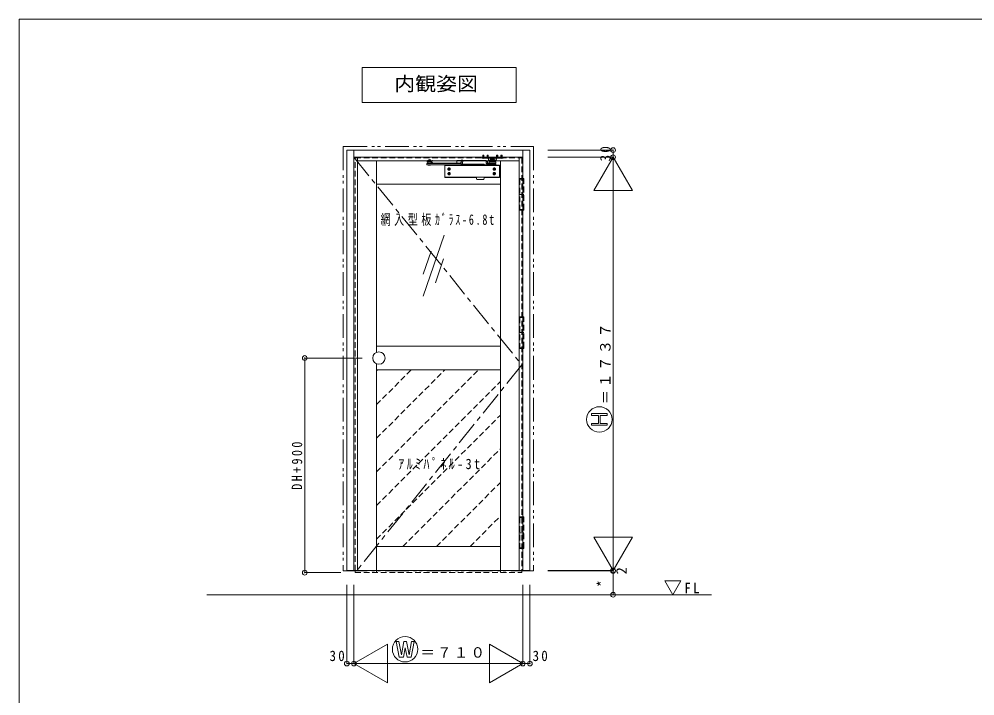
# Model space of a CAD drawing. Units: millimetres on the paper, enlarged 2 times, with parts at other scales. Extents: x -822 to 1661, y -1752 to -1205.
# Drawn here: x -822.4 to -420.5, y -1489.9 to -1205.4 of the extents above; entities that cross this region are included whole.
import ezdxf
from ezdxf.enums import TextEntityAlignment as Align

# ---------------------------------------------------------------- set-up
doc = ezdxf.new("R2010")
doc.units = ezdxf.units.MM
doc.header["$LTSCALE"] = 2
doc.header["$PDMODE"] = 32
doc.header["$PDSIZE"] = 2
for name, pattern in [('CHAIN1', [8, 5, -1, 1, -1]), ('DASHED1', [1.8, 1.2, -0.6]), ('DOUBLE_CHAIN1', [8.8, 5, -1, 0.6, -0.6, 0.6, -1]), ('LONG_DASHED1', [7, 6, -1])]:
    doc.linetypes.add(name, pattern=pattern)
for name, color, linetype, lineweight in [('0-4_kabe', 6, 'Continuous', 9), ('1-8_kanamono', 5, 'Continuous', 9), ('F-E', 5, 'Continuous', 9)]:
    doc.layers.add(name, color=color, linetype=linetype, lineweight=lineweight)
doc.styles.add('ＭＳ ゴシック', font='')
doc.styles.get('ＭＳ ゴシック').set_extended_font_data('MS Gothic')

msp = doc.modelspace()

# ---------------------------------------------------------------- linework, layer by layer
at = {"layer": '0-4_kabe'}
for p, q in [((-613.397, -1225.791), (-613.397, -1240.447)), ((-613.397, -1240.447), (-678.171, -1240.447))]:
    msp.add_line(p, q, dxfattribs=at)
msp.add_lwpolyline([(-678.171, -1240.447), (-678.171, -1225.791), (-613.397, -1225.791)], dxfattribs=at)
at = {"layer": '1-8_kanamono', "color": 2, "linetype": 'DOUBLE_CHAIN1', "lineweight": 15}
for p, q in [((-686.119, -1258.982), (-606.119, -1258.982)), ((-606.119, -1258.982), (-606.119, -1437.382))]:
    msp.add_line(p, q, dxfattribs=at)
at = {"layer": '1-8_kanamono', "color": 7, "lineweight": 15}
for p, q in [((-684.619, -1260.482), (-607.619, -1260.482)), ((-684.619, -1260.482), (-684.619, -1437.182)), ((-681.619, -1260.482), (-681.619, -1437.182)), ((-610.619, -1260.482), (-610.619, -1437.182)), ((-607.619, -1260.482), (-607.619, -1437.182)), ((-681.619, -1263.482), (-610.619, -1263.482)), ((-684.619, -1437.182), (-681.619, -1437.182)), ((-610.619, -1437.182), (-607.619, -1437.182))]:
    msp.add_line(p, q, dxfattribs=at)
at = {"layer": '1-8_kanamono', "color": 3}
for p, q in [((-572.65, -1260.482), (-600.119, -1260.482)), ((-572.65, -1263.482), (-572.65, -1260.482)), ((-572.65, -1263.482), (-600.119, -1263.482)), ((-572.65, -1263.482), (-580.75, -1277.511)), ((-572.65, -1437.182), (-572.65, -1263.482)), ((-702.337, -1438.082), (-702.337, -1347.882)), ((-702.337, -1347.882), (-678.119, -1347.882)), ((-572.65, -1437.182), (-564.55, -1423.153)), ((-702.337, -1438.082), (-687.119, -1438.082)), ((-572.65, -1437.182), (-600.119, -1437.182)), ((-572.65, -1437.382), (-600.119, -1437.382)), ((-572.65, -1437.382), (-572.65, -1437.182)), ((-572.65, -1447.382), (-572.65, -1437.382)), ((-684.619, -1476.302), (-684.619, -1443.182)), ((-681.619, -1476.302), (-681.619, -1443.182)), ((-610.619, -1476.302), (-610.619, -1443.182)), ((-607.619, -1476.302), (-607.619, -1443.182)), ((-681.619, -1476.302), (-667.59, -1468.202)), ((-667.59, -1468.202), (-667.59, -1484.402)), ((-624.648, -1484.402), (-624.648, -1468.202)), ((-610.619, -1476.302), (-624.648, -1468.202)), ((-684.619, -1476.302), (-681.619, -1476.302)), ((-681.619, -1476.302), (-610.619, -1476.302)), ((-681.619, -1476.302), (-667.59, -1484.402)), ((-610.619, -1476.302), (-624.648, -1484.402)), ((-610.619, -1476.302), (-607.619, -1476.302))]:
    msp.add_line(p, q, dxfattribs=at)
at = {"layer": '1-8_kanamono'}
for p, q in [((-680.119, -1263.482), (-680.119, -1437.182)), ((-680.119, -1264.982), (-612.119, -1264.982)), ((-672.119, -1264.982), (-672.119, -1345.482)), ((-650.875, -1265.098), (-650.881, -1265.548)), ((-648.831, -1265.575), (-650.881, -1265.548)), ((-648.825, -1265.125), (-650.875, -1265.098)), ((-650.665, -1265.086), (-650.665, -1264.926)), ((-650.665, -1264.926), (-649.165, -1264.926)), ((-650.665, -1265.086), (-649.165, -1265.086)), ((-650.615, -1266.136), (-650.615, -1265.586)), ((-649.215, -1265.586), (-650.615, -1265.586)), ((-650.438, -1265.586), (-650.438, -1265.554)), ((-650.435, -1265.104), (-650.435, -1265.086)), ((-650.415, -1264.796), (-650.415, -1264.746)), ((-649.415, -1264.796), (-650.415, -1264.796)), ((-650.34, -1264.926), (-649.49, -1264.926)), ((-649.775, -1264.926), (-649.775, -1264.796)), ((-649.49, -1264.926), (-649.49, -1264.796)), ((-649.395, -1265.118), (-649.395, -1265.086)), ((-649.395, -1265.586), (-649.395, -1265.568)), ((-649.215, -1266.136), (-649.215, -1265.586)), ((-649.165, -1265.086), (-649.165, -1264.926)), ((-648.831, -1265.575), (-648.565, -1265.849)), ((-648.825, -1265.125), (-648.552, -1264.859)), ((-638.423, -1265.983), (-648.565, -1265.849)), ((-638.41, -1264.993), (-648.552, -1264.859)), ((-638.409, -1264.894), (-638.583, -1264.992)), ((-636.616, -1266.108), (-638.424, -1266.084)), ((-636.614, -1266.008), (-638.423, -1265.984)), ((-636.601, -1265.018), (-638.41, -1264.994)), ((-636.6, -1264.918), (-638.409, -1264.894)), ((-636.009, -1265.521), (-636.509, -1265.514)), ((-635.918, -1266.222), (-635.9, -1264.822)), ((-626.137, -1264.851), (-635.798, -1264.724)), ((-618.919, -1263.482), (-627.919, -1263.482)), ((-627.919, -1263.842), (-627.919, -1263.482)), ((-625.34, -1263.842), (-627.919, -1263.842)), ((-625.989, -1264.997), (-625.96, -1266.089)), ((-622.314, -1266.001), (-625.82, -1265.955)), ((-625.243, -1263.917), (-624.919, -1265.192)), ((-625.186, -1263.783), (-624.919, -1264.832)), ((-624.919, -1265.192), (-624.919, -1264.832)), ((-621.919, -1264.832), (-624.919, -1264.832)), ((-624.919, -1265.192), (-621.919, -1265.192)), ((-624.819, -1265.392), (-622.019, -1265.392)), ((-624.819, -1265.392), (-624.819, -1265.962)), ((-624.669, -1265.192), (-624.669, -1265.292)), ((-624.669, -1265.292), (-624.669, -1265.392)), ((-622.369, -1264.632), (-624.469, -1264.632)), ((-624.469, -1264.632), (-624.469, -1264.832)), ((-622.369, -1264.832), (-624.469, -1264.832)), ((-623.929, -1264.492), (-624.419, -1264.532)), ((-622.419, -1264.532), (-624.419, -1264.532)), ((-624.419, -1264.632), (-624.419, -1264.532)), ((-622.619, -1264.492), (-624.219, -1264.492)), ((-622.619, -1264.832), (-624.219, -1264.832)), ((-624.219, -1265.962), (-624.219, -1265.976)), ((-622.719, -1264.832), (-624.119, -1264.832)), ((-623.869, -1263.992), (-623.819, -1263.942)), ((-623.819, -1263.942), (-623.819, -1263.992)), ((-623.419, -1264.392), (-623.419, -1264.092)), ((-623.019, -1263.942), (-622.969, -1263.992)), ((-622.419, -1264.532), (-622.909, -1264.492)), ((-622.619, -1265.962), (-622.619, -1265.997)), ((-622.419, -1264.632), (-622.419, -1264.532)), ((-622.369, -1264.632), (-622.369, -1264.832)), ((-622.218, -1266.283), (-622.215, -1266.103)), ((-622.169, -1265.292), (-622.169, -1265.392)), ((-621.652, -1263.783), (-621.919, -1264.832)), ((-621.594, -1263.917), (-621.919, -1265.192)), ((-621.919, -1265.192), (-621.919, -1264.832)), ((-621.498, -1263.842), (-618.919, -1263.842)), ((-620.019, -1264.982), (-620.019, -1437.182)), ((-618.919, -1263.842), (-618.919, -1263.482)), ((-612.119, -1263.482), (-612.119, -1437.182)), ((-651.015, -1266.236), (-651.015, -1266.636)), ((-636.617, -1266.136), (-650.915, -1266.136)), ((-650.915, -1266.736), (-627.019, -1266.736)), ((-649.515, -1266.836), (-650.315, -1266.836)), ((-643.419, -1266.882), (-643.419, -1271.982)), ((-630.019, -1266.882), (-643.419, -1266.882)), ((-643.419, -1266.998), (-620.419, -1266.998)), ((-627.02, -1266.439), (-635.819, -1266.323)), ((-630.019, -1266.886), (-627.019, -1266.886)), ((-630.019, -1266.886), (-630.019, -1266.998)), ((-629.219, -1266.886), (-629.161, -1266.736)), ((-627.819, -1266.886), (-627.877, -1266.736)), ((-624.407, -1266.882), (-627.019, -1266.882)), ((-627.019, -1266.886), (-627.019, -1266.998)), ((-626.922, -1266.591), (-626.921, -1266.541)), ((-626.919, -1266.636), (-626.919, -1266.541)), ((-622.124, -1266.754), (-626.823, -1266.692)), ((-622.118, -1266.284), (-625.812, -1266.235)), ((-624.419, -1266.87), (-624.419, -1266.724)), ((-624.419, -1266.87), (-624.319, -1266.97)), ((-624.419, -1266.87), (-622.419, -1266.87)), ((-624.319, -1266.97), (-622.519, -1266.97)), ((-622.419, -1266.87), (-622.519, -1266.97)), ((-620.419, -1266.882), (-622.431, -1266.882)), ((-622.419, -1266.87), (-622.419, -1266.75)), ((-622.023, -1266.655), (-622.019, -1266.385)), ((-620.419, -1266.882), (-620.419, -1271.982)), ((-643.419, -1271.866), (-620.419, -1271.866)), ((-643.419, -1271.982), (-630.129, -1271.982)), ((-630.129, -1272.482), (-630.129, -1271.866)), ((-627.209, -1272.782), (-629.829, -1272.782)), ((-626.909, -1272.482), (-626.909, -1271.866)), ((-626.909, -1271.982), (-620.419, -1271.982)), ((-672.119, -1274.782), (-620.019, -1274.782)), ((-672.119, -1342.882), (-620.019, -1342.882)), ((-672.119, -1350.282), (-672.119, -1437.182)), ((-672.119, -1352.882), (-620.019, -1352.882)), ((-672.119, -1427.082), (-620.019, -1427.082)), ((-681.619, -1437.182), (-610.619, -1437.182))]:
    msp.add_line(p, q, dxfattribs=at)
at = {"layer": '1-8_kanamono', "linetype": 'LONG_DASHED1'}
for p, q in [((-627.459, -1263.482), (-627.719, -1263.792)), ((-626.719, -1263.792), (-627.719, -1263.792)), ((-627.719, -1263.842), (-627.719, -1263.792)), ((-627.719, -1263.842), (-626.719, -1263.842)), ((-627.469, -1262.642), (-627.469, -1263.482)), ((-626.969, -1262.642), (-627.469, -1262.642)), ((-627.444, -1263.482), (-626.994, -1263.482)), ((-627.419, -1262.642), (-627.419, -1263.482)), ((-627.019, -1262.642), (-627.019, -1263.482)), ((-626.979, -1263.482), (-626.719, -1263.792)), ((-626.969, -1262.642), (-626.969, -1263.482)), ((-626.719, -1263.842), (-626.719, -1263.792)), ((-625.659, -1263.482), (-625.919, -1263.792)), ((-625.919, -1263.792), (-624.919, -1263.792)), ((-625.919, -1263.842), (-625.919, -1263.792)), ((-625.669, -1262.642), (-625.669, -1263.482)), ((-625.669, -1262.642), (-625.169, -1262.642)), ((-625.194, -1263.482), (-625.644, -1263.482)), ((-625.619, -1262.642), (-625.619, -1263.482)), ((-621.498, -1263.842), (-625.34, -1263.842)), ((-625.219, -1262.642), (-625.219, -1263.482)), ((-625.179, -1263.482), (-624.919, -1263.792)), ((-625.169, -1262.642), (-625.169, -1263.482)), ((-624.919, -1263.842), (-624.919, -1263.792)), ((-621.659, -1263.482), (-621.919, -1263.792)), ((-620.919, -1263.792), (-621.919, -1263.792)), ((-621.919, -1263.842), (-621.919, -1263.792)), ((-621.669, -1262.642), (-621.669, -1263.482)), ((-621.169, -1262.642), (-621.669, -1262.642)), ((-621.644, -1263.482), (-621.194, -1263.482)), ((-621.619, -1262.642), (-621.619, -1263.482)), ((-621.219, -1262.642), (-621.219, -1263.482)), ((-621.179, -1263.482), (-620.919, -1263.792)), ((-621.169, -1262.642), (-621.169, -1263.482)), ((-620.919, -1263.842), (-620.919, -1263.792)), ((-619.859, -1263.482), (-620.119, -1263.792)), ((-619.119, -1263.792), (-620.119, -1263.792)), ((-620.119, -1263.842), (-620.119, -1263.792)), ((-620.119, -1263.842), (-619.119, -1263.842)), ((-619.869, -1262.642), (-619.869, -1263.482)), ((-619.369, -1262.642), (-619.869, -1262.642)), ((-619.844, -1263.482), (-619.394, -1263.482)), ((-619.819, -1262.642), (-619.819, -1263.482)), ((-619.419, -1262.642), (-619.419, -1263.482)), ((-619.379, -1263.482), (-619.119, -1263.792)), ((-619.369, -1262.642), (-619.369, -1263.482)), ((-619.119, -1263.842), (-619.119, -1263.792)), ((-641.948, -1268.432), (-641.769, -1268.432)), ((-641.948, -1268.533), (-641.948, -1268.432)), ((-641.948, -1268.533), (-641.769, -1268.533)), ((-641.669, -1268.152), (-641.669, -1268.332)), ((-641.669, -1268.812), (-641.669, -1268.633)), ((-641.669, -1268.812), (-641.569, -1268.812)), ((-641.669, -1270.051), (-641.569, -1270.051)), ((-641.669, -1270.051), (-641.669, -1270.231)), ((-641.569, -1268.812), (-641.569, -1268.633)), ((-641.569, -1270.051), (-641.569, -1270.231)), ((-641.289, -1268.533), (-641.469, -1268.533)), ((-622.948, -1268.432), (-622.769, -1268.432)), ((-622.948, -1268.533), (-622.948, -1268.432)), ((-622.948, -1268.533), (-622.769, -1268.533)), ((-622.669, -1268.152), (-622.669, -1268.332)), ((-622.669, -1268.812), (-622.669, -1268.633)), ((-622.669, -1268.812), (-622.569, -1268.812)), ((-622.669, -1270.051), (-622.569, -1270.051)), ((-622.669, -1270.051), (-622.669, -1270.231)), ((-622.569, -1268.812), (-622.569, -1268.633)), ((-622.569, -1270.051), (-622.569, -1270.231)), ((-622.289, -1268.533), (-622.469, -1268.533)), ((-641.948, -1270.331), (-641.948, -1270.432)), ((-641.948, -1270.331), (-641.769, -1270.331)), ((-641.948, -1270.432), (-641.769, -1270.432)), ((-641.669, -1270.711), (-641.669, -1270.532)), ((-641.289, -1270.331), (-641.469, -1270.331)), ((-641.289, -1270.432), (-641.469, -1270.432)), ((-641.289, -1270.331), (-641.289, -1270.432)), ((-622.948, -1270.331), (-622.948, -1270.432)), ((-622.948, -1270.331), (-622.769, -1270.331)), ((-622.948, -1270.432), (-622.769, -1270.432)), ((-622.669, -1270.711), (-622.669, -1270.532)), ((-622.289, -1270.331), (-622.469, -1270.331)), ((-622.289, -1270.432), (-622.469, -1270.432)), ((-622.289, -1270.331), (-622.289, -1270.432))]:
    msp.add_line(p, q, dxfattribs=at)
at = {"layer": '1-8_kanamono', "linetype": 'DASHED1'}
for p, q in [((-611.019, -1263.782), (-611.019, -1437.182)), ((-611.919, -1279.095), (-610.119, -1279.095)), ((-611.919, -1330.826), (-611.919, -1343.526)), ((-610.119, -1330.826), (-611.919, -1330.826)), ((-611.819, -1330.526), (-610.219, -1330.526)), ((-611.819, -1330.826), (-611.819, -1330.526)), ((-610.219, -1330.526), (-610.219, -1330.826)), ((-610.119, -1343.526), (-610.119, -1330.826)), ((-611.919, -1337.176), (-610.119, -1337.176)), ((-611.919, -1343.526), (-610.119, -1343.526)), ((-611.819, -1343.826), (-611.819, -1343.526)), ((-610.219, -1343.826), (-611.819, -1343.826)), ((-610.219, -1343.526), (-610.219, -1343.826)), ((-611.919, -1421.279), (-610.119, -1421.279)), ((-672.119, -1437.182), (-672.119, -1438.082)), ((-620.019, -1437.182), (-620.019, -1438.082)), ((-611.019, -1437.182), (-611.019, -1438.082))]:
    msp.add_line(p, q, dxfattribs=at)
at = {"layer": '1-8_kanamono', "color": 4, "lineweight": 5}
for p, q in [((-652.463, -1321.832), (-643.68, -1296.281)), ((-652.496, -1312.697), (-649.169, -1303.02)), ((-647.368, -1316.238), (-643.922, -1306.214))]:
    msp.add_line(p, q, dxfattribs=at)
at = {"layer": '1-8_kanamono', "color": 4, "linetype": 'DASHED1', "lineweight": 5}
for p, q in [((-672.119, -1395.705), (-629.295, -1352.882)), ((-672.119, -1381.563), (-643.437, -1352.882)), ((-672.119, -1367.421), (-657.579, -1352.882)), ((-672.119, -1353.279), (-671.722, -1352.882)), ((-672.119, -1409.848), (-620.019, -1357.748)), ((-672.119, -1423.99), (-620.019, -1371.89)), ((-661.069, -1427.082), (-620.019, -1386.032)), ((-646.927, -1427.082), (-620.019, -1400.174)), ((-632.785, -1427.082), (-620.019, -1414.316))]:
    msp.add_line(p, q, dxfattribs=at)
at = {"layer": '1-8_kanamono', "color": 6}
for p, q in [((-581.745, -1371.987), (-581.745, -1371.258)), ((-581.745, -1371.258), (-575.11, -1371.258)), ((-581.745, -1371.987), (-578.792, -1371.987)), ((-578.792, -1375.389), (-578.792, -1371.987)), ((-578.063, -1375.389), (-578.063, -1371.987)), ((-578.063, -1371.987), (-575.11, -1371.987)), ((-575.11, -1371.987), (-575.11, -1371.258)), ((-581.745, -1376.118), (-581.745, -1375.389)), ((-581.745, -1375.389), (-578.792, -1375.389)), ((-581.745, -1376.118), (-575.11, -1376.118)), ((-578.063, -1375.389), (-575.11, -1375.389)), ((-575.11, -1376.118), (-575.11, -1375.389)), ((-662.549, -1473.613), (-663.838, -1466.981)), ((-662.788, -1466.981), (-663.838, -1466.981)), ((-661.699, -1472.583), (-662.788, -1466.981)), ((-661.699, -1472.583), (-660.611, -1466.981)), ((-660.611, -1466.981), (-659.544, -1466.981)), ((-658.456, -1472.583), (-659.544, -1466.981)), ((-658.456, -1472.583), (-657.367, -1466.981)), ((-657.606, -1473.613), (-656.317, -1466.981)), ((-657.367, -1466.981), (-656.317, -1466.981))]:
    msp.add_line(p, q, dxfattribs=at)
at = {"layer": '1-8_kanamono', "color": 2, "lineweight": 15}
for p, q in [((-547.58, -1447.382), (-550.955, -1441.536)), ((-550.955, -1441.536), (-544.205, -1441.536)), ((-547.58, -1447.382), (-544.205, -1441.536)), ((-743.471, -1447.382), (-531.218, -1447.382))]:
    msp.add_line(p, q, dxfattribs=at)
at = {"layer": '1-8_kanamono', "color": 2, "linetype": 'DOUBLE_CHAIN1', "lineweight": 15}
msp.add_lwpolyline([(-686.119, -1258.982), (-686.119, -1437.382), (-606.119, -1437.382)], dxfattribs=at)
at = {"layer": '1-8_kanamono', "color": 6, "linetype": 'CHAIN1'}
msp.add_lwpolyline([(-681.619, -1263.482), (-611.019, -1350.782), (-681.119, -1438.082)], dxfattribs=at)
at = {"layer": '1-8_kanamono', "linetype": 'DASHED1'}
for points in [[(-681.119, -1437.182), (-681.119, -1263.782), (-611.019, -1263.782)], [(-611.819, -1272.745), (-611.819, -1272.445), (-610.219, -1272.445), (-610.219, -1272.745)], [(-610.219, -1285.445), (-610.219, -1285.745), (-611.819, -1285.745), (-611.819, -1285.445)], [(-611.819, -1414.929), (-611.819, -1414.629), (-610.219, -1414.629), (-610.219, -1414.929)], [(-610.219, -1427.629), (-610.219, -1427.929), (-611.819, -1427.929), (-611.819, -1427.629)], [(-681.119, -1437.182), (-681.119, -1438.082), (-611.019, -1438.082)]]:
    msp.add_lwpolyline(points, dxfattribs=at)
at = {"layer": '1-8_kanamono'}
for points in [[(-649.415, -1264.796), (-649.415, -1264.746), (-650.415, -1264.746)], [(-650.34, -1264.926), (-650.34, -1264.796), (-649.49, -1264.796)], [(-638.409, -1264.894), (-638.424, -1266.084), (-638.596, -1265.982)], [(-622.019, -1265.392), (-622.019, -1265.962), (-624.819, -1265.962)], [(-622.169, -1265.192), (-622.169, -1265.292), (-624.669, -1265.292)], [(-624.219, -1264.492), (-624.219, -1263.992), (-622.619, -1263.992), (-622.619, -1264.492)], [(-623.819, -1263.942), (-623.019, -1263.942), (-623.019, -1263.992)]]:
    msp.add_lwpolyline(points, dxfattribs=at)
msp.add_lwpolyline([(-635.898, -1264.722), (-635.919, -1266.322), (-636.619, -1266.313), (-636.598, -1264.713)], close=True, dxfattribs=at)
at = {"layer": '1-8_kanamono', "color": 3}
for points in [[(-572.65, -1263.482), (-564.55, -1277.511), (-580.75, -1277.511)], [(-572.65, -1437.182), (-580.75, -1423.153), (-564.55, -1423.153)]]:
    msp.add_lwpolyline(points, dxfattribs=at)
at = {"layer": '1-8_kanamono', "linetype": 'LONG_DASHED1'}
for points in [[(-641.669, -1268.152), (-641.569, -1268.152), (-641.569, -1268.332)], [(-641.289, -1268.533), (-641.289, -1268.432), (-641.469, -1268.432)], [(-622.669, -1268.152), (-622.569, -1268.152), (-622.569, -1268.332)], [(-622.289, -1268.533), (-622.289, -1268.432), (-622.469, -1268.432)], [(-641.669, -1270.711), (-641.569, -1270.711), (-641.569, -1270.532)], [(-622.669, -1270.711), (-622.569, -1270.711), (-622.569, -1270.532)]]:
    msp.add_lwpolyline(points, dxfattribs=at)
at = {"layer": '1-8_kanamono', "linetype": 'DASHED1'}
for points in [[(-610.119, -1272.745), (-611.919, -1272.745), (-611.919, -1285.445), (-610.119, -1285.445)], [(-610.119, -1414.929), (-611.919, -1414.929), (-611.919, -1427.629), (-610.119, -1427.629)]]:
    msp.add_lwpolyline(points, close=True, dxfattribs=at)
at = {"layer": '1-8_kanamono', "color": 6}
for points in [[(-662.549, -1473.613), (-660.85, -1473.613), (-660.077, -1469.637)], [(-657.606, -1473.613), (-659.305, -1473.613), (-660.077, -1469.637)]]:
    msp.add_lwpolyline(points, dxfattribs=at)
at = {"layer": '1-8_kanamono', "linetype": 'LONG_DASHED1'}
for centre in [(-641.619, -1268.482), (-641.619, -1270.382), (-622.619, -1268.482), (-622.619, -1270.382)]:
    msp.add_circle(centre, 0.5, dxfattribs=at)
at = {"layer": '1-8_kanamono'}
msp.add_circle((-671.119, -1347.882), 2.6, dxfattribs=at)
at = {"layer": '1-8_kanamono', "color": 6}
for centre in [(-578.427, -1373.688), (-660.127, -1470.272)]:
    msp.add_circle(centre, 5.346, dxfattribs=at)
at = {"layer": '1-8_kanamono'}
for centre, radius, start, end in [((-649.915, -1265.097), 0.611, 35.05115, 144.94887), ((-635.764, -1265.924), 0.85, 151.17215, 207.31711), ((-635.754, -1265.124), 0.85, 151.17215, 207.31711), ((-636.764, -1265.911), 0.85, 331.17213, 27.31712), ((-636.753, -1265.111), 0.85, 331.17213, 27.31712), ((-635.8, -1264.823), 0.1, 89.24464, 179.24461), ((-627.219, -1262.86), 1.102, 243.00826, 296.99176), ((-626.139, -1265.001), 0.15, 1.54463, 89.24466), ((-625.972, -1265.653), 0.556, 326.56555, 91.5446), ((-625.818, -1265.805), 0.15, 181.5446, 269.24461), ((-625.81, -1266.085), 0.15, 181.5446, 269.24461), ((-625.419, -1262.86), 1.102, 243.00826, 279.56628), ((-625.573, -1263.882), 0.4, 14.27792, 90.00003), ((-625.34, -1263.942), 0.1, 14.27792, 90.00003), ((-623.819, -1264.842), 0.85, 61.92751, 118.07249), ((-623.819, -1263.642), 0.85, 241.92754, 298.07248), ((-623.019, -1264.842), 0.85, 61.92751, 118.07249), ((-623.019, -1263.642), 0.85, 241.92754, 298.07248), ((-622.315, -1266.101), 0.1, 359.24461, 89.24466), ((-621.264, -1263.882), 0.4, 90.00003, 165.72212), ((-621.419, -1262.86), 1.102, 260.43373, 296.99176), ((-621.498, -1263.942), 0.1, 90.00003, 165.72212), ((-619.619, -1262.86), 1.102, 243.00826, 296.99176), ((-650.915, -1266.236), 0.1, 90.00003, 180), ((-650.915, -1266.636), 0.1, 180, 270), ((-650.315, -1266.736), 0.1, 180, 270), ((-649.515, -1266.736), 0.1, 270, 359.99998), ((-635.818, -1266.223), 0.1, 179.24461, 269.24461), ((-627.021, -1266.539), 0.1, 359.24461, 89.24466), ((-627.019, -1266.636), 0.1, 270, 359.99998), ((-626.822, -1266.592), 0.1, 179.24461, 269.24461), ((-622.123, -1266.654), 0.1, 269.24461, 359.2446), ((-622.119, -1266.384), 0.1, 359.24461, 89.24466), ((-629.829, -1272.482), 0.3, 180.00003, 270), ((-627.209, -1272.482), 0.3, 270, 359.99998)]:
    msp.add_arc(centre, radius, start, end, dxfattribs=at)
at = {"layer": '1-8_kanamono', "linetype": 'LONG_DASHED1'}
for centre, radius, start, end in [((-625.419, -1262.86), 1.102, 279.56628, 296.99176), ((-621.419, -1262.86), 1.102, 243.00826, 260.43373), ((-641.769, -1268.332), 0.1, 270, 359.99998), ((-641.769, -1268.633), 0.1, 359.99998, 90.00003), ((-641.469, -1268.332), 0.1, 180, 270), ((-641.469, -1268.633), 0.1, 90.00003, 180), ((-622.769, -1268.332), 0.1, 270, 359.99998), ((-622.769, -1268.633), 0.1, 359.99998, 90.00003), ((-622.469, -1268.332), 0.1, 180, 270), ((-622.469, -1268.633), 0.1, 90.00003, 180), ((-641.769, -1270.231), 0.1, 270, 359.99998), ((-641.769, -1270.532), 0.1, 359.99998, 90.00003), ((-641.469, -1270.231), 0.1, 180, 270), ((-641.469, -1270.532), 0.1, 90.00003, 180), ((-622.769, -1270.231), 0.1, 270, 359.99998), ((-622.769, -1270.532), 0.1, 359.99998, 90.00003), ((-622.469, -1270.231), 0.1, 180, 270), ((-622.469, -1270.532), 0.1, 90.00003, 180)]:
    msp.add_arc(centre, radius, start, end, dxfattribs=at)
at = {"layer": '1-8_kanamono'}
for p in [(-572.65, -1260.482), (-572.65, -1263.482), (-702.337, -1347.882), (-702.337, -1438.082), (-572.65, -1437.182), (-572.65, -1437.382), (-572.65, -1447.382), (-684.619, -1476.302), (-681.619, -1476.302), (-610.619, -1476.302), (-607.619, -1476.302)]:
    msp.add_point(p, dxfattribs=at)
at = {"layer": 'F-E'}
for p, q in [((-822.442, -1751.772), (-822.442, -1205.448)), ((-822.442, -1205.448), (-38.442, -1205.448))]:
    msp.add_line(p, q, dxfattribs=at)

# ---------------------------------------------------------------- texts
at = {"layer": '0-4_kabe', "color": 7, "style": 'ＭＳ ゴシック', "width": 1.1}
msp.add_text('内観姿図', height=5.865, dxfattribs=at).set_placement((-664.69, -1237.304), align=Align.BOTTOM_LEFT)
at = {"layer": '1-8_kanamono', "color": 7, "style": 'ＭＳ ゴシック'}
for s, p in [('2', (-565.65, -1438.782)), ('*', (-573.65, -1444.178))]:
    msp.add_text(s, height=4.399, rotation=90, dxfattribs=at).set_placement(p, align=Align.BOTTOM_LEFT)
at = {"layer": '1-8_kanamono', "color": 7, "char_height": 4.399, "attachment_point": 7, "rotation": 90, "style": 'ＭＳ ゴシック'}
for s, insert in [('\\T1.36;\\W0.9;30', (-573.65, -1265.232)), ('\\T1.17;＝１７３７', (-573.65, -1367.332)), ('\\T1.39;\\W0.85;DH+900', (-703.337, -1403.232))]:
    msp.add_mtext(s, dxfattribs=dict(at, insert=insert))
at = {"layer": '1-8_kanamono', "color": 7, "char_height": 4.399, "attachment_point": 7, "style": 'ＭＳ ゴシック'}
for s, insert in [('\\T1.36;\\W0.7;網入型板ｶﾞﾗｽ-6.8t', (-670.432, -1292.369)), ('\\T1.39;\\W0.85;ｱﾙﾐﾊﾟﾈﾙ-3t', (-663.032, -1394.826)), ('\\T1.36;\\W0.9;FL', (-542.664, -1446.719)), ('\\T1.36;\\W0.9;30', (-691.883, -1475.302)), ('\\T1.17;＝７１０', (-653.63, -1473.879)), ('\\T1.36;\\W0.9;30', (-606.499, -1475.302))]:
    msp.add_mtext(s, dxfattribs=dict(at, insert=insert))

doc.saveas('drawing.dxf')
